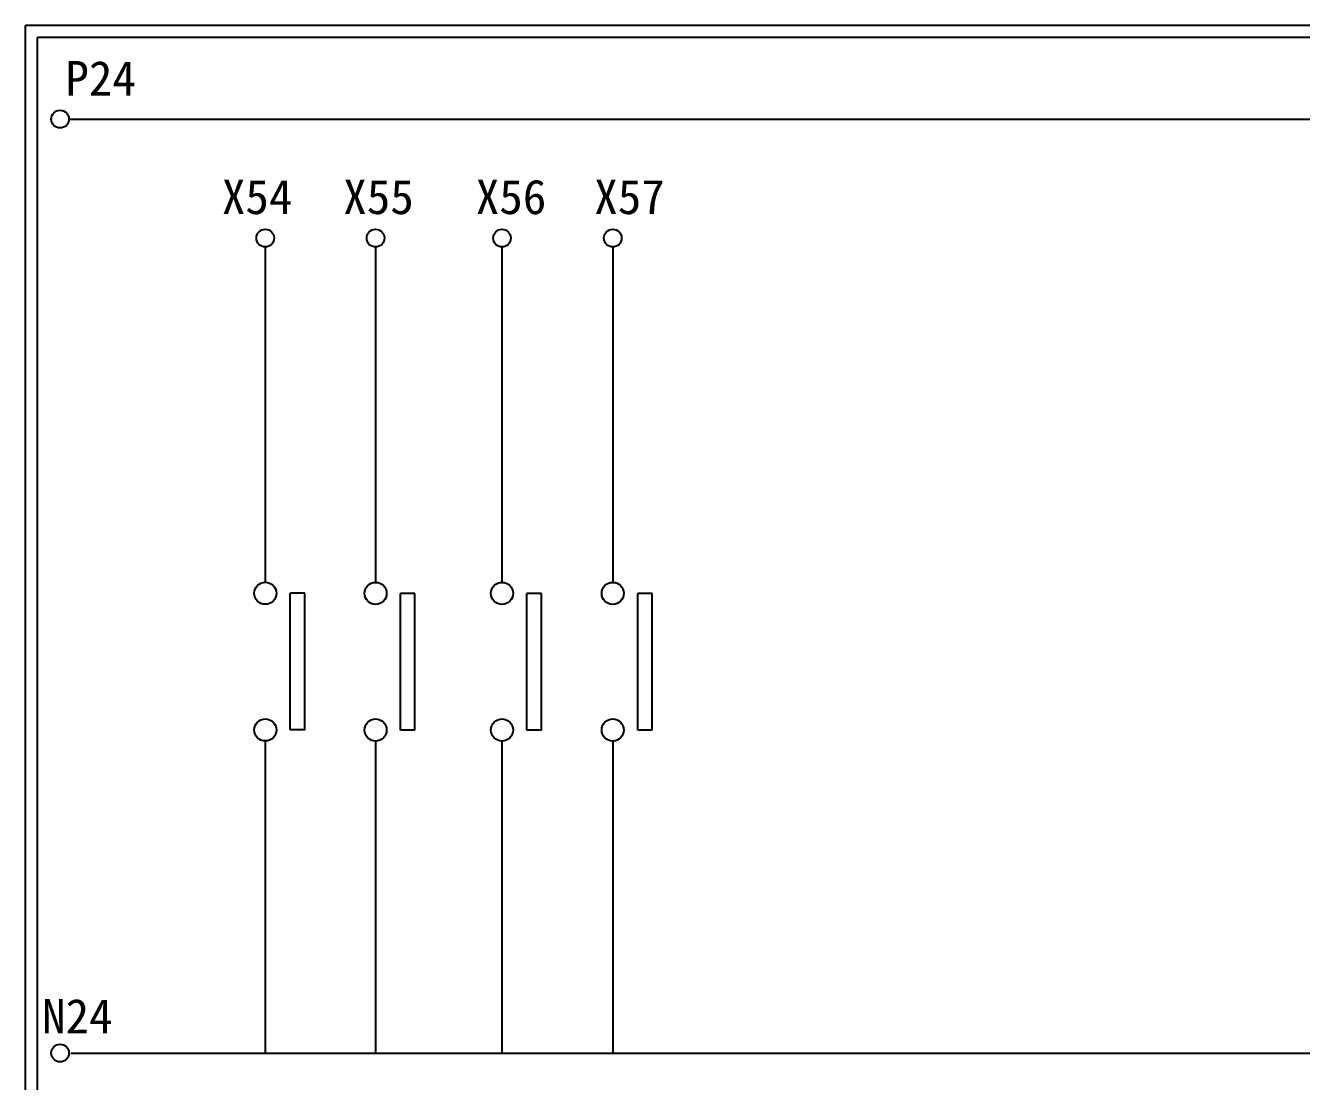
# Model space of a CAD drawing. Extents: x 325 to 612, y 3 to 207.
# Drawn here: x 325.3 to 458.2, y 97 to 207 of the extents above; entities that cross this region are included whole.
import ezdxf

# ---------------------------------------------------------------- set-up
doc = ezdxf.new("R2010")
doc.units = 0
doc.layers.get('0').update_dxf_attribs({"linetype": 'CONTINUOUS'})
doc.layers.add('圖框層', color=7, linetype='CONTINUOUS')
doc.layers.add('標尺寸層', color=3, linetype='CONTINUOUS')
doc.styles.add('STSL', font='kaiu.ttf')

msp = doc.modelspace()

# ---------------------------------------------------------------- linework, layer by layer
for p, q in [((354.4, 147.84), (352.89, 147.84)), ((365.88, 147.83), (364.37, 147.83)), ((379.05, 147.83), (377.54, 147.83)), ((390.59, 147.83), (389.08, 147.83)), ((354.4, 133.61), (352.89, 133.61)), ((365.88, 133.6), (364.37, 133.6)), ((379.05, 133.6), (377.54, 133.6)), ((390.59, 133.6), (389.08, 133.6))]:
    msp.add_line(p, q)
at = {"layer": '圖框層', "color": 7}
for p, q in [((612.32, 206.97), (325.32, 206.97)), ((325.32, 3), (325.32, 206.97)), ((611.07, 205.72), (326.57, 205.72)), ((326.57, 4.25), (326.57, 205.72))]:
    msp.add_line(p, q, dxfattribs=at)
at = {"layer": '標尺寸層', "color": 7}
for p, q in [((329.84, 197.22), (607.44, 197.22)), ((350.29, 183.91), (350.29, 148.99)), ((361.77, 183.91), (361.77, 148.99)), ((374.94, 183.91), (374.94, 148.99)), ((386.48, 183.91), (386.48, 148.99)), ((352.89, 133.61), (352.89, 147.84)), ((354.4, 133.61), (354.4, 147.84)), ((364.37, 133.6), (364.37, 147.83)), ((365.88, 133.6), (365.88, 147.83)), ((377.54, 133.6), (377.54, 147.83)), ((379.05, 133.6), (379.05, 147.83)), ((389.08, 133.6), (389.08, 147.83)), ((390.59, 133.6), (390.59, 147.83)), ((350.29, 132.46), (350.29, 99.96)), ((361.77, 132.46), (361.77, 99.96)), ((374.94, 132.46), (374.94, 99.96)), ((386.48, 132.46), (386.48, 99.96)), ((386.48, 132.45), (386.48, 99.96)), ((330.05, 99.96), (607.92, 99.96))]:
    msp.add_line(p, q, dxfattribs=at)
for centre, radius in [((328.92, 197.22), 0.92), ((350.29, 184.83), 0.92), ((361.77, 184.83), 0.92), ((374.94, 184.83), 0.92), ((374.94, 184.83), 0.92), ((386.48, 184.83), 0.92), ((350.29, 147.84), 1.15), ((361.77, 147.83), 1.15), ((374.94, 147.83), 1.15), ((386.48, 147.83), 1.15), ((350.29, 133.61), 1.15), ((361.77, 133.6), 1.15), ((374.94, 133.6), 1.15), ((386.48, 133.6), 1.15), ((328.92, 99.96), 0.92)]:
    msp.add_circle(centre, radius, dxfattribs=at)

# ---------------------------------------------------------------- texts
at = {"layer": '圖框層', "color": 4, "style": 'STSL'}
for s, p in [('P24', (329.47, 199.68)), ('X54', (345.77, 187.33)), ('X55', (358.41, 187.33)), ('X56', (372.21, 187.33)), ('X57', (384.55, 187.33)), ('N24', (327.04, 102))]:
    msp.add_text(s, height=3.6, dxfattribs=at).set_placement(p)

doc.saveas('drawing.dxf')
